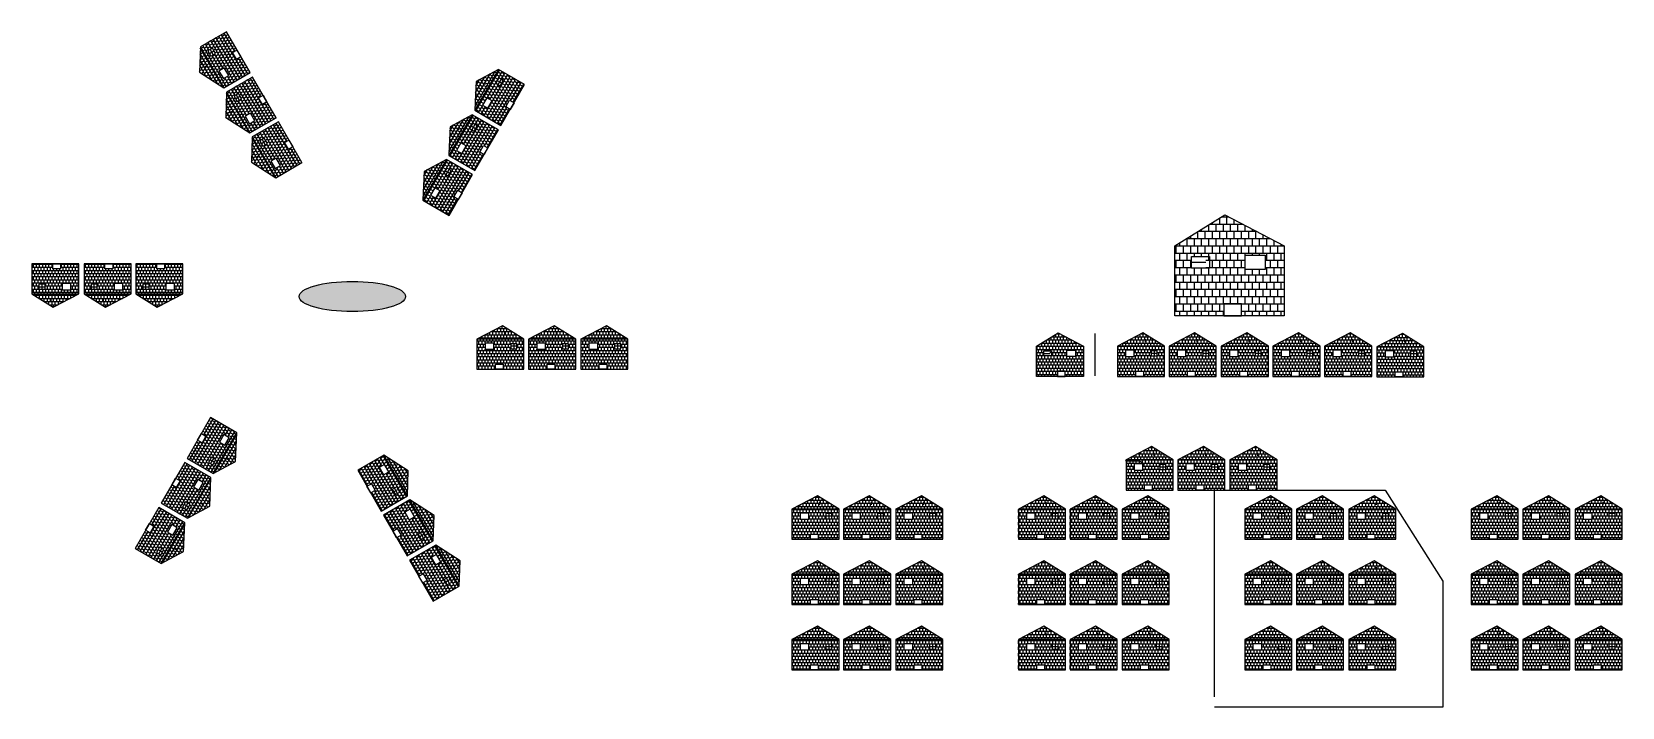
# Model space of a CAD drawing. Header units: millimetres. Extents: x -17054 to 14025, y -5220 to 7969.
import ezdxf

# ---------------------------------------------------------------- set-up
doc = ezdxf.new("R2010")
doc.units = ezdxf.units.MM
pattern_1 = [(0, (-709.4, -458.92), (0, 141.634), []), (90, (-709.39, -458.92), (-70.81697, 141.63393), [141.634, -141.634])]
pattern_2 = [(0, (-5635, -1665), (0, 60.96), []), (90, (-5635, -1665), (-30.48, 60.96), [60.96, -60.96])]
pattern_3 = [(0, (-4625, -1665), (0, 60.96), []), (90, (-4625, -1665), (-30.48, 60.96), [60.96, -60.96])]
pattern_4 = [(0, (-3605, -1665), (0, 60.96), []), (90, (-3605, -1665), (-30.48, 60.96), [60.96, -60.96])]

# ---------------------------------------------------------------- blocks, each defined once
blk = doc.blocks.new('*U12')
h = blk.add_hatch()
h.set_pattern_fill('AR-B88', color=256, scale=0.3)
h.set_pattern_definition(pattern_2)
h.paths.add_polyline_path([(-1475, 165), (-555, 165), (-555, -425), (-965, -425), (-965, -325), (-1115, -325), (-1115, -425), (-1475, -425)])
h.paths.add_polyline_path([(-695, 75), (-815, 75), (-815, -25), (-695, -25)], flags=16)
h.paths.add_polyline_path([(-1145, 85), (-1315, 85), (-1315, -35), (-1145, -35)], flags=16)
h.paths.add_polyline_path([(-975, 425), (-555, 165), (-1475, 165)])
h = blk.add_hatch()
h.set_pattern_fill('AR-B88', color=256, scale=0.3)
h.set_pattern_definition(pattern_3)
h.paths.add_polyline_path([(-465, 165), (455, 165), (455, -425), (45, -425), (45, -325), (-105, -325), (-105, -425), (-465, -425)])
h.paths.add_polyline_path([(315, 75), (195, 75), (195, -25), (315, -25)], flags=16)
h.paths.add_polyline_path([(-135, 85), (-305, 85), (-305, -35), (-135, -35)], flags=16)
h.paths.add_polyline_path([(35, 425), (455, 165), (-465, 165)])
h = blk.add_hatch()
h.set_pattern_fill('AR-B88', color=256, scale=0.3)
h.set_pattern_definition(pattern_4)
h.paths.add_polyline_path([(555, 165), (1475, 165), (1475, -425), (1065, -425), (1065, -325), (915, -325), (915, -425), (555, -425)])
h.paths.add_polyline_path([(1335, 75), (1215, 75), (1215, -25), (1335, -25)], flags=16)
h.paths.add_polyline_path([(885, 85), (715, 85), (715, -35), (885, -35)], flags=16)
h.paths.add_polyline_path([(1055, 425), (1475, 165), (555, 165)])
for p, q in [((-975, 425), (-1475, 165)), ((-555, 165), (-975, 425)), ((35, 425), (-465, 165)), ((455, 165), (35, 425)), ((1055, 425), (555, 165)), ((1475, 165), (1055, 425)), ((-935, 305), (-935, 245)), ((-695, 25), (-815, 25)), ((-755, 75), (-755, -25)), ((75, 305), (75, 245)), ((315, 25), (195, 25)), ((255, 75), (255, -25)), ((1095, 305), (1095, 245)), ((1335, 25), (1215, 25)), ((1275, 75), (1275, -25))]:
    blk.add_line(p, q)
for points in [[(-555, 165), (-1475, 165), (-1475, -425), (-555, -425)], [(-1145, 85), (-1315, 85), (-1315, -35), (-1145, -35)], [(-695, 75), (-815, 75), (-815, -25), (-695, -25)], [(455, 165), (-465, 165), (-465, -425), (455, -425)], [(-135, 85), (-305, 85), (-305, -35), (-135, -35)], [(315, 75), (195, 75), (195, -25), (315, -25)], [(1475, 165), (555, 165), (555, -425), (1475, -425)], [(885, 85), (715, 85), (715, -35), (885, -35)], [(1335, 75), (1215, 75), (1215, -25), (1335, -25)], [(-965, -425), (-1115, -425), (-1115, -325), (-965, -325)], [(45, -425), (-105, -425), (-105, -325), (45, -325)], [(1065, -425), (915, -425), (915, -325), (1065, -325)]]:
    blk.add_lwpolyline(points, close=True)
blk = doc.blocks.new('*U13')
at = {"color": 0, "linetype": 'ByBlock', "lineweight": -2, "transparency": 16777216}
for p in [(0, 2550), (4425, 2550), (8850, 2550), (13275, 2550), (0, 1275), (4425, 1275), (8850, 1275), (13275, 1275), (0, 0), (4425, 0), (8850, 0), (13275, 0)]:
    blk.add_blockref('*U12', p, dxfattribs=at)
blk = doc.blocks.new('*U14')
h = blk.add_hatch()
h.set_pattern_fill('AR-B88', color=256, scale=0.3)
h.set_pattern_definition(pattern_2)
h.paths.add_polyline_path([(-1475, 165), (-555, 165), (-555, -425), (-965, -425), (-965, -325), (-1115, -325), (-1115, -425), (-1475, -425)])
h.paths.add_polyline_path([(-695, 75), (-815, 75), (-815, -25), (-695, -25)], flags=16)
h.paths.add_polyline_path([(-1145, 85), (-1315, 85), (-1315, -35), (-1145, -35)], flags=16)
h.paths.add_polyline_path([(-975, 425), (-555, 165), (-1475, 165)])
h = blk.add_hatch()
h.set_pattern_fill('AR-B88', color=256, scale=0.3)
h.set_pattern_definition(pattern_3)
h.paths.add_polyline_path([(-465, 165), (455, 165), (455, -425), (45, -425), (45, -325), (-105, -325), (-105, -425), (-465, -425)])
h.paths.add_polyline_path([(315, 75), (195, 75), (195, -25), (315, -25)], flags=16)
h.paths.add_polyline_path([(-135, 85), (-305, 85), (-305, -35), (-135, -35)], flags=16)
h.paths.add_polyline_path([(35, 425), (455, 165), (-465, 165)])
h = blk.add_hatch()
h.set_pattern_fill('AR-B88', color=256, scale=0.3)
h.set_pattern_definition(pattern_4)
h.paths.add_polyline_path([(555, 165), (1475, 165), (1475, -425), (1065, -425), (1065, -325), (915, -325), (915, -425), (555, -425)])
h.paths.add_polyline_path([(1335, 75), (1215, 75), (1215, -25), (1335, -25)], flags=16)
h.paths.add_polyline_path([(885, 85), (715, 85), (715, -35), (885, -35)], flags=16)
h.paths.add_polyline_path([(1055, 425), (1475, 165), (555, 165)])
for p, q in [((-975, 425), (-1475, 165)), ((-555, 165), (-975, 425)), ((35, 425), (-465, 165)), ((455, 165), (35, 425)), ((1055, 425), (555, 165)), ((1475, 165), (1055, 425)), ((-935, 305), (-935, 245)), ((-695, 25), (-815, 25)), ((-755, 75), (-755, -25)), ((75, 305), (75, 245)), ((315, 25), (195, 25)), ((255, 75), (255, -25)), ((1095, 305), (1095, 245)), ((1335, 25), (1215, 25)), ((1275, 75), (1275, -25))]:
    blk.add_line(p, q)
for points in [[(-555, 165), (-1475, 165), (-1475, -425), (-555, -425)], [(-1145, 85), (-1315, 85), (-1315, -35), (-1145, -35)], [(-695, 75), (-815, 75), (-815, -25), (-695, -25)], [(455, 165), (-465, 165), (-465, -425), (455, -425)], [(-135, 85), (-305, 85), (-305, -35), (-135, -35)], [(315, 75), (195, 75), (195, -25), (315, -25)], [(1475, 165), (555, 165), (555, -425), (1475, -425)], [(885, 85), (715, 85), (715, -35), (885, -35)], [(1335, 75), (1215, 75), (1215, -25), (1335, -25)], [(-965, -425), (-1115, -425), (-1115, -325), (-965, -325)], [(45, -425), (-105, -425), (-105, -325), (45, -325)], [(1065, -425), (915, -425), (915, -325), (1065, -325)]]:
    blk.add_lwpolyline(points, close=True)
blk = doc.blocks.new('*U15')
at = {"color": 0, "linetype": 'ByBlock', "lineweight": -2, "transparency": 16777216}
for p, rotation in [((-6580, 6179), 120), ((-2231, 5574), 60.00000000000002), ((-9279, 2716), 180), ((-7629, -1354), 240), ((-3280, -1959), 300.0000000000001)]:
    blk.add_blockref('*U14', p, dxfattribs=dict(at, rotation=rotation))
blk.add_blockref('*U14', (-581, 1504), dxfattribs=at)

msp = doc.modelspace()

# ---------------------------------------------------------------- hatches: boundary and pattern name
h = msp.add_hatch()
h.set_pattern_fill('AR-B88', color=256, scale=0.697017)
h.set_pattern_definition(pattern_1)
h.paths.add_polyline_path([(7422, 3793), (5285, 3793), (5285, 2422), (6238, 2422), (6238, 2654), (6586, 2654), (6586, 2422), (7422, 2422)])
h.paths.add_polyline_path([(5610, 3584), (5889, 3584), (5889, 3351), (5610, 3351)], flags=16)
h.paths.add_polyline_path([(6656, 3607), (7051, 3607), (7051, 3328), (6656, 3328)], flags=16)
h.paths.add_polyline_path([(6261, 4397), (5285, 3793), (7422, 3793)])
at = {"true_color": 0x7aafdf}
h = msp.add_hatch(dxfattribs=at)
h.set_pattern_fill('AR-B88', color=143, scale=0.697017)
h.set_pattern_definition(pattern_1)
h.paths.add_polyline_path([(5285, 3793), (7422, 3793), (6261, 4397)])
h.paths.add_polyline_path([(5285, 3793), (5285, 2422), (6238, 2422), (6238, 2654), (6586, 2654), (6586, 2422), (7422, 2422), (7422, 3793)])
h.paths.add_polyline_path([(5959, 3584), (5959, 3351), (5610, 3351), (5610, 3584)], flags=16)
h.paths.add_polyline_path([(6656, 3607), (7051, 3607), (7051, 3328), (6656, 3328)], flags=16)
h = msp.add_hatch(color=143, dxfattribs=at)
h.dxf.hatch_style = 1
edge = h.paths.add_edge_path()
edge.add_ellipse((-10790, 2800), major_axis=(1040, 0), ratio=0.283939, start_angle=0, end_angle=360)
h = msp.add_hatch()
h.set_pattern_fill('AR-B88', color=256, scale=0.3)
h.paths.add_polyline_path([(3500, 1830), (2580, 1830), (2580, 1240), (2990, 1240), (2990, 1340), (3140, 1340), (3140, 1240), (3500, 1240)])
h.paths.add_polyline_path([(2720, 1740), (2840, 1740), (2840, 1640), (2720, 1640)], flags=16)
h.paths.add_polyline_path([(3170, 1750), (3340, 1750), (3340, 1630), (3170, 1630)], flags=16)
h.paths.add_polyline_path([(3000, 2090), (2580, 1830), (3500, 1830)])
h = msp.add_hatch(dxfattribs=at)
h.set_pattern_fill('AR-B88', color=143, scale=0.3)
h.paths.add_polyline_path([(3000, 2090), (2580, 1830), (3500, 1830)])
h.paths.add_polyline_path([(3500, 1830), (2580, 1830), (2580, 1240), (2990, 1240), (2990, 1340), (3140, 1340), (3140, 1240), (3500, 1240)])
h.paths.add_polyline_path([(2870, 1740), (2870, 1640), (2720, 1640), (2720, 1740)], flags=16)
h.paths.add_polyline_path([(3170, 1750), (3340, 1750), (3340, 1630), (3170, 1630)], flags=16)
h = msp.add_hatch()
h.set_pattern_fill('AR-B88', color=256, scale=0.3)
h.paths.add_polyline_path([(4160, 1830), (5080, 1830), (5080, 1240), (4670, 1240), (4670, 1340), (4520, 1340), (4520, 1240), (4160, 1240)])
h.paths.add_polyline_path([(4940, 1740), (4820, 1740), (4820, 1640), (4940, 1640)], flags=16)
h.paths.add_polyline_path([(4490, 1750), (4320, 1750), (4320, 1630), (4490, 1630)], flags=16)
h.paths.add_polyline_path([(4660, 2090), (5080, 1830), (4160, 1830)])
h = msp.add_hatch()
h.set_pattern_fill('AR-B88', color=256, scale=0.3)
h.set_pattern_definition([(0, (1010, 0), (0, 60.96), []), (90, (1010, 0), (-30.48, 60.96), [60.96, -60.96])])
h.paths.add_polyline_path([(5170, 1830), (6090, 1830), (6090, 1240), (5680, 1240), (5680, 1340), (5530, 1340), (5530, 1240), (5170, 1240)])
h.paths.add_polyline_path([(5950, 1740), (5830, 1740), (5830, 1640), (5950, 1640)], flags=16)
h.paths.add_polyline_path([(5500, 1750), (5330, 1750), (5330, 1630), (5500, 1630)], flags=16)
h.paths.add_polyline_path([(5670, 2090), (6090, 1830), (5170, 1830)])
h = msp.add_hatch()
h.set_pattern_fill('AR-B88', color=256, scale=0.3)
h.set_pattern_definition([(0, (2030, 0), (0, 60.96), []), (90, (2030, 0), (-30.48, 60.96), [60.96, -60.96])])
h.paths.add_polyline_path([(6190, 1830), (7110, 1830), (7110, 1240), (6700, 1240), (6700, 1340), (6550, 1340), (6550, 1240), (6190, 1240)])
h.paths.add_polyline_path([(6970, 1740), (6850, 1740), (6850, 1640), (6970, 1640)], flags=16)
h.paths.add_polyline_path([(6520, 1750), (6350, 1750), (6350, 1630), (6520, 1630)], flags=16)
h.paths.add_polyline_path([(6690, 2090), (7110, 1830), (6190, 1830)])
h = msp.add_hatch()
h.set_pattern_fill('AR-B88', color=256, scale=0.3)
h.set_pattern_definition([(0, (3040, 0), (0, 60.96), []), (90, (3040, 0), (-30.48, 60.96), [60.96, -60.96])])
h.paths.add_polyline_path([(7200, 1830), (8120, 1830), (8120, 1240), (7710, 1240), (7710, 1340), (7560, 1340), (7560, 1240), (7200, 1240)])
h.paths.add_polyline_path([(7980, 1740), (7860, 1740), (7860, 1640), (7980, 1640)], flags=16)
h.paths.add_polyline_path([(7530, 1750), (7360, 1750), (7360, 1630), (7530, 1630)], flags=16)
h.paths.add_polyline_path([(7700, 2090), (8120, 1830), (7200, 1830)])
h = msp.add_hatch()
h.set_pattern_fill('AR-B88', color=256, scale=0.3)
h.set_pattern_definition([(0, (4050, 0), (0, 60.96), []), (90, (4050, 0), (-30.48, 60.96), [60.96, -60.96])])
h.paths.add_polyline_path([(8210, 1830), (9130, 1830), (9130, 1240), (8720, 1240), (8720, 1340), (8570, 1340), (8570, 1240), (8210, 1240)])
h.paths.add_polyline_path([(8990, 1740), (8870, 1740), (8870, 1640), (8990, 1640)], flags=16)
h.paths.add_polyline_path([(8540, 1750), (8370, 1750), (8370, 1630), (8540, 1630)], flags=16)
h.paths.add_polyline_path([(8710, 2090), (9130, 1830), (8210, 1830)])
h = msp.add_hatch()
h.set_pattern_fill('AR-B88', color=256, scale=0.3)
h.set_pattern_definition([(0, (5070, -10), (0, 60.96), []), (90, (5070, -10), (-30.48, 60.96), [60.96, -60.96])])
h.paths.add_polyline_path([(9230, 1820), (10150, 1820), (10150, 1230), (9740, 1230), (9740, 1330), (9590, 1330), (9590, 1230), (9230, 1230)])
h.paths.add_polyline_path([(10010, 1730), (9890, 1730), (9890, 1630), (10010, 1630)], flags=16)
h.paths.add_polyline_path([(9560, 1740), (9390, 1740), (9390, 1620), (9560, 1620)], flags=16)
h.paths.add_polyline_path([(9730, 2080), (10150, 1820), (9230, 1820)])
h = msp.add_hatch()
h.set_pattern_fill('AR-B88', color=256, scale=0.3)
h.set_pattern_definition([(0, (170, -2220), (0, 60.96), []), (90, (170, -2220), (-30.48, 60.96), [60.96, -60.96])])
h.paths.add_polyline_path([(4330, -390), (5250, -390), (5250, -980), (4840, -980), (4840, -880), (4690, -880), (4690, -980), (4330, -980)])
h.paths.add_polyline_path([(5110, -480), (4990, -480), (4990, -580), (5110, -580)], flags=16)
h.paths.add_polyline_path([(4660, -470), (4490, -470), (4490, -590), (4660, -590)], flags=16)
h.paths.add_polyline_path([(4830, -130), (5250, -390), (4330, -390)])
h = msp.add_hatch()
h.set_pattern_fill('AR-B88', color=256, scale=0.3)
h.set_pattern_definition([(0, (1180, -2220), (0, 60.96), []), (90, (1180, -2220), (-30.48, 60.96), [60.96, -60.96])])
h.paths.add_polyline_path([(5340, -390), (6260, -390), (6260, -980), (5850, -980), (5850, -880), (5700, -880), (5700, -980), (5340, -980)])
h.paths.add_polyline_path([(6120, -480), (6000, -480), (6000, -580), (6120, -580)], flags=16)
h.paths.add_polyline_path([(5670, -470), (5500, -470), (5500, -590), (5670, -590)], flags=16)
h.paths.add_polyline_path([(5840, -130), (6260, -390), (5340, -390)])
h = msp.add_hatch()
h.set_pattern_fill('AR-B88', color=256, scale=0.3)
h.set_pattern_definition([(0, (2200, -2220), (0, 60.96), []), (90, (2200, -2220), (-30.48, 60.96), [60.96, -60.96])])
h.paths.add_polyline_path([(6360, -390), (7280, -390), (7280, -980), (6870, -980), (6870, -880), (6720, -880), (6720, -980), (6360, -980)])
h.paths.add_polyline_path([(7140, -480), (7020, -480), (7020, -580), (7140, -580)], flags=16)
h.paths.add_polyline_path([(6690, -470), (6520, -470), (6520, -590), (6690, -590)], flags=16)
h.paths.add_polyline_path([(6860, -130), (7280, -390), (6360, -390)])

# ---------------------------------------------------------------- linework, layer by layer
for p, q in [((5285, 3793), (6261, 4397)), ((6261, 4397), (7422, 3793)), ((5610, 3468), (5889, 3468)), ((2580, 1830), (3000, 2090)), ((3000, 2090), (3500, 1830)), ((3720, 2080), (3720, 1250)), ((4660, 2090), (4160, 1830)), ((5080, 1830), (4660, 2090)), ((4700, 1970), (4700, 1910)), ((5670, 2090), (5170, 1830)), ((6090, 1830), (5670, 2090)), ((5710, 1970), (5710, 1910)), ((6690, 2090), (6190, 1830)), ((7110, 1830), (6690, 2090)), ((6730, 1970), (6730, 1910)), ((7700, 2090), (7200, 1830)), ((8120, 1830), (7700, 2090)), ((7740, 1970), (7740, 1910)), ((8710, 2090), (8210, 1830)), ((9130, 1830), (8710, 2090)), ((8750, 1970), (8750, 1910)), ((9730, 2080), (9230, 1820)), ((10150, 1820), (9730, 2080)), ((9770, 1960), (9770, 1900)), ((2720, 1690), (2840, 1690)), ((4940, 1690), (4820, 1690)), ((4880, 1740), (4880, 1640)), ((5950, 1690), (5830, 1690)), ((5890, 1740), (5890, 1640)), ((6970, 1690), (6850, 1690)), ((6910, 1740), (6910, 1640)), ((7980, 1690), (7860, 1690)), ((7920, 1740), (7920, 1640)), ((8990, 1690), (8870, 1690)), ((8930, 1740), (8930, 1640)), ((10010, 1680), (9890, 1680)), ((9950, 1730), (9950, 1630)), ((4830, -130), (4330, -390)), ((5250, -390), (4830, -130)), ((4870, -250), (4870, -310)), ((5840, -130), (5340, -390)), ((6260, -390), (5840, -130)), ((5880, -250), (5880, -310)), ((6860, -130), (6360, -390)), ((7280, -390), (6860, -130)), ((6900, -250), (6900, -310)), ((5110, -530), (4990, -530)), ((5050, -480), (5050, -580)), ((6120, -530), (6000, -530)), ((6060, -480), (6060, -580)), ((7140, -530), (7020, -530)), ((7080, -480), (7080, -580)), ((6060, -5020), (6060, -980)), ((6060, -980), (9392, -980)), ((9392, -980), (10520, -2760)), ((10520, -2760), (10520, -5220)), ((10520, -5220), (6060, -5220))]:
    msp.add_line(p, q)
for points in [[(5285, 3793), (7422, 3793), (7422, 2422), (5285, 2422)], [(5610, 3584), (5959, 3584), (5959, 3351), (5610, 3351)], [(6656, 3607), (7051, 3607), (7051, 3328), (6656, 3328)], [(6238, 2422), (6586, 2422), (6586, 2654), (6238, 2654)], [(2580, 1830), (3500, 1830), (3500, 1240), (2580, 1240)], [(2720, 1740), (2870, 1740), (2870, 1640), (2720, 1640)], [(3170, 1750), (3340, 1750), (3340, 1630), (3170, 1630)], [(5080, 1830), (4160, 1830), (4160, 1240), (5080, 1240)], [(4490, 1750), (4320, 1750), (4320, 1630), (4490, 1630)], [(4940, 1740), (4820, 1740), (4820, 1640), (4940, 1640)], [(6090, 1830), (5170, 1830), (5170, 1240), (6090, 1240)], [(5500, 1750), (5330, 1750), (5330, 1630), (5500, 1630)], [(5950, 1740), (5830, 1740), (5830, 1640), (5950, 1640)], [(7110, 1830), (6190, 1830), (6190, 1240), (7110, 1240)], [(6520, 1750), (6350, 1750), (6350, 1630), (6520, 1630)], [(6970, 1740), (6850, 1740), (6850, 1640), (6970, 1640)], [(8120, 1830), (7200, 1830), (7200, 1240), (8120, 1240)], [(7530, 1750), (7360, 1750), (7360, 1630), (7530, 1630)], [(7980, 1740), (7860, 1740), (7860, 1640), (7980, 1640)], [(9130, 1830), (8210, 1830), (8210, 1240), (9130, 1240)], [(8540, 1750), (8370, 1750), (8370, 1630), (8540, 1630)], [(8990, 1740), (8870, 1740), (8870, 1640), (8990, 1640)], [(10150, 1820), (9230, 1820), (9230, 1230), (10150, 1230)], [(9560, 1740), (9390, 1740), (9390, 1620), (9560, 1620)], [(10010, 1730), (9890, 1730), (9890, 1630), (10010, 1630)], [(2990, 1240), (3140, 1240), (3140, 1340), (2990, 1340)], [(4670, 1240), (4520, 1240), (4520, 1340), (4670, 1340)], [(5680, 1240), (5530, 1240), (5530, 1340), (5680, 1340)], [(6700, 1240), (6550, 1240), (6550, 1340), (6700, 1340)], [(7710, 1240), (7560, 1240), (7560, 1340), (7710, 1340)], [(8720, 1240), (8570, 1240), (8570, 1340), (8720, 1340)], [(9740, 1230), (9590, 1230), (9590, 1330), (9740, 1330)], [(5250, -390), (4330, -390), (4330, -980), (5250, -980)], [(4660, -470), (4490, -470), (4490, -590), (4660, -590)], [(5110, -480), (4990, -480), (4990, -580), (5110, -580)], [(6260, -390), (5340, -390), (5340, -980), (6260, -980)], [(5670, -470), (5500, -470), (5500, -590), (5670, -590)], [(6120, -480), (6000, -480), (6000, -580), (6120, -580)], [(7280, -390), (6360, -390), (6360, -980), (7280, -980)], [(6690, -470), (6520, -470), (6520, -590), (6690, -590)], [(7140, -480), (7020, -480), (7020, -580), (7140, -580)], [(4840, -980), (4690, -980), (4690, -880), (4840, -880)], [(5850, -980), (5700, -980), (5700, -880), (5850, -880)], [(6870, -980), (6720, -980), (6720, -880), (6870, -880)]]:
    msp.add_lwpolyline(points, close=True)
msp.add_ellipse((-10790, 2800), major_axis=(1040, 0), ratio=0.283939)
msp.add_open_spline([(4330, -390), (4230, -442), (4660, -357), (4660, -470)], degree=3)

# ---------------------------------------------------------------- block references
for name, p in [('*U15', (-6300, 300)), ('*U13', (-725, -4065))]:
    msp.add_blockref(name, p)

doc.saveas('drawing.dxf')
